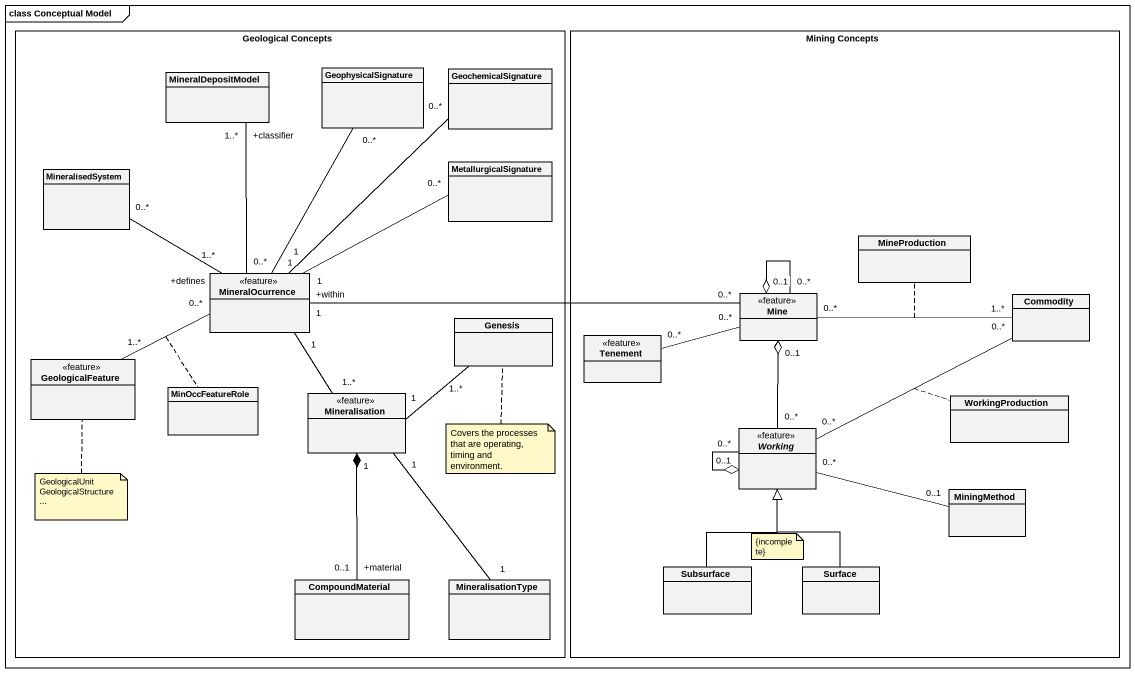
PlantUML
@startuml
mainframe class Conceptual Model
hide circle
hide empty members
rectangle "Geological Concepts" as Geological_Concepts {
  class MineralDepositModel
  class GeophysicalSignature
  class GeochemicalSignature
  class MineralisedSystem
  class MetallurgicalSignature
  class MineralOcurrence <<feature>>
  class Genesis
  class GeologicalFeature <<feature>>
  class MinOccFeatureRole
  class Mineralisation <<feature>>
  class CompoundMaterial
  class MineralisationType
}
rectangle "Mining Concepts" as Mining_Concepts {
  class MineProduction
  class Mine <<feature>>
  class Commodity
  class Tenement <<feature>>
  abstract class Working <<feature>>
  class WorkingProduction
  class MiningMethod
  class Subsurface
  class Surface
}
MineralOcurrence "0..*" -up- "+classifier\n1..*" MineralDepositModel
MineralOcurrence "1" -up- "0..*" GeophysicalSignature
MineralOcurrence "1" -up- "0..*" GeochemicalSignature
MineralOcurrence "+defines\n1..*" -left- "0..*" MineralisedSystem
MineralOcurrence "1" -right- "0..*" MetallurgicalSignature
MineralOcurrence "0..*" -left- "1..*" GeologicalFeature
(MineralOcurrence, GeologicalFeature) .. MinOccFeatureRole
MineralOcurrence "1" -- "1..*" Mineralisation
Mine "0..*" -left- "+within\n1" MineralOcurrence
Mine "0..*" --o "0..1" Mine
Mine "0..*" -right- "1..*" Commodity
(Mine, Commodity) .. MineProduction
Mine "0..*" -left- "0..*" Tenement
Mineralisation "1" -right- "1..*" Genesis
Mineralisation "1" -- "1" MineralisationType
Working "0..*" -up-o "0..1" Mine
Working "0..*" -right- "0..*" Commodity
(Working, Commodity) .. WorkingProduction
Working "0..*" --o "0..1" Working
Working "0..*" -right- "0..1" MiningMethod
CompoundMaterial "+material\n0..1" -up-* "1" Mineralisation
Subsurface -up-|> Working
Surface -up-|> Working
note bottom of Genesis : Covers the processes that are operating, timing and environment.
note bottom of GeologicalFeature
  GeologicalUnit
  GeologicalStructure
  ~...
end note
note as N3
  {incomplete}
end note
@enduml
